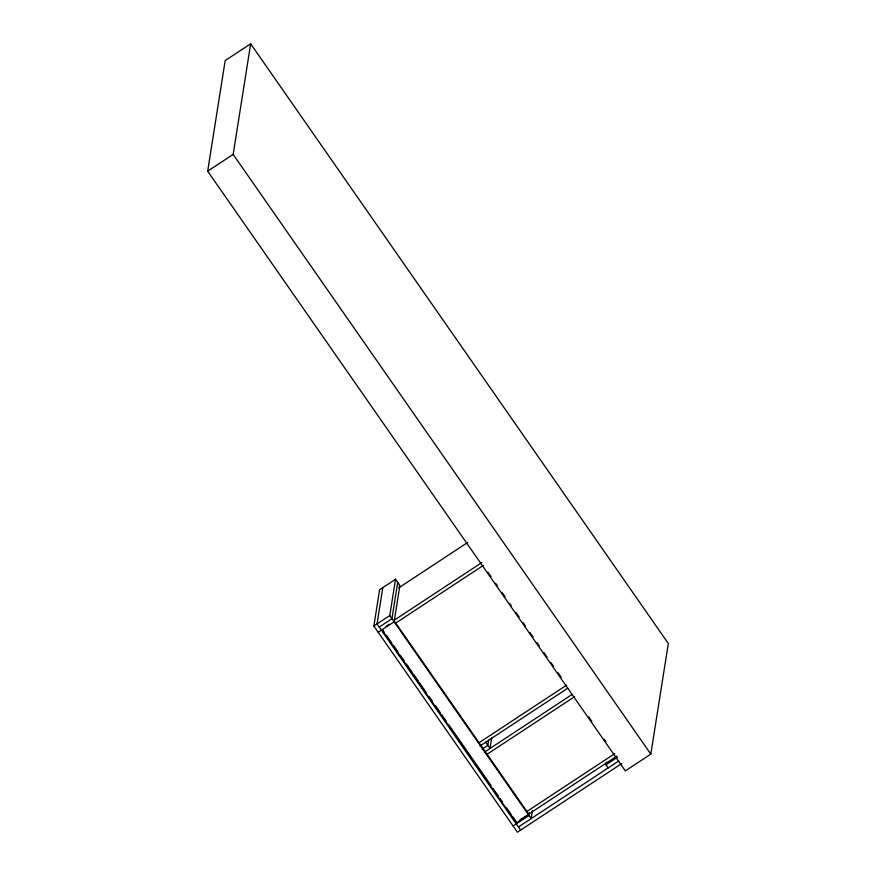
<?xml version="1.0" encoding="UTF-8"?>
<svg xmlns="http://www.w3.org/2000/svg" width="876" height="876" viewBox="0 0 876 876"><rect width="100%" height="100%" fill="white"/><g stroke="black" fill="none" stroke-linecap="round" stroke-linejoin="round"><path stroke-width="1.31" d="M207.667 171.159L225.187 60.564L250.667 43.8L668.333 643.521L650.813 754.105L625.333 770.88L207.667 171.159L233.158 154.395L250.667 43.8M621.927 763.434L517.42 832.2L373.855 626.044L379.604 589.756L395.525 579.277L399.883 585.529L394.134 621.818L378.202 632.297M382.79 587.665L377.041 623.953L520.607 830.109M381.531 629.329L516.391 822.991L528.611 814.954L389.776 615.565L395.525 579.277M397.704 582.398L391.955 618.686L379.22 627.074M393.74 621.303L393.871 620.438L528.743 814.089L528.611 814.954M399.215 586.734L399.346 585.88M488.677 740.1L487.844 745.356L482.172 749.079M491.677 737.975L490.012 748.476L485.665 742.235M516.26 823.856L516.533 822.126L512.504 816.333M532.455 810.53L531.174 818.6L529.005 815.468L529.422 812.786M608.152 767.945L605.973 764.814L606.4 762.131M398.722 587.84L467.806 542.375M373.855 626.044L389.776 615.565M393.521 620.668L481.855 562.534M385.966 626.417L389.294 624.227M395.361 623.307L483.267 565.458M478.69 742.968L566.608 685.12M480.004 745.958L567.736 688.229M484.351 752.21L572.083 694.471M486.717 754.499L574.634 696.65M526.553 811.691L614.886 753.557M519.862 819.936L523.191 817.746M523.859 817.308L616.726 756.196M513.073 825.948L529.005 815.468M605.973 764.814L617.657 757.138M518.439 826.977L618.774 760.959M233.158 154.395L650.813 754.105M487.943 572.17L491.053 576.638M495.728 583.35L497.283 585.584M501.959 592.296L505.08 596.775M509.744 603.487L511.31 605.721M515.975 612.433L519.096 616.901M522.994 622.497L525.326 625.847M530.002 632.56L533.112 637.027M537.01 642.623L539.342 645.973M544.018 652.686L547.128 657.164M551.026 662.749L553.358 666.11M558.034 672.823L561.155 677.29M588.694 716.831L591.815 721.32M604.309 739.256L605.874 741.501M382.615 629.844L384.159 632.056M386.338 635.188L391.868 643.115M393.357 645.262L398.032 651.974M400.332 655.281L404.274 660.931M406.497 664.128L412.07 672.133M413.428 674.082L418.301 681.079M419.593 682.941L426.097 692.281M429.207 696.738L432.339 701.227M435.372 705.585L440.135 712.429M441.526 714.433L446.366 721.386M448.468 724.386L454.162 732.577M454.622 733.234L460.404 741.534M460.787 742.082L468.496 753.152M468.682 753.415L470.85 756.535M471.321 757.203L474.431 761.682M474.748 762.131L484.767 776.508M485.348 777.351L490.932 785.367M493.144 788.542L498.63 796.426M500.163 798.616L502.495 801.978M506.339 807.486L511.08 814.297"/></g></svg>
